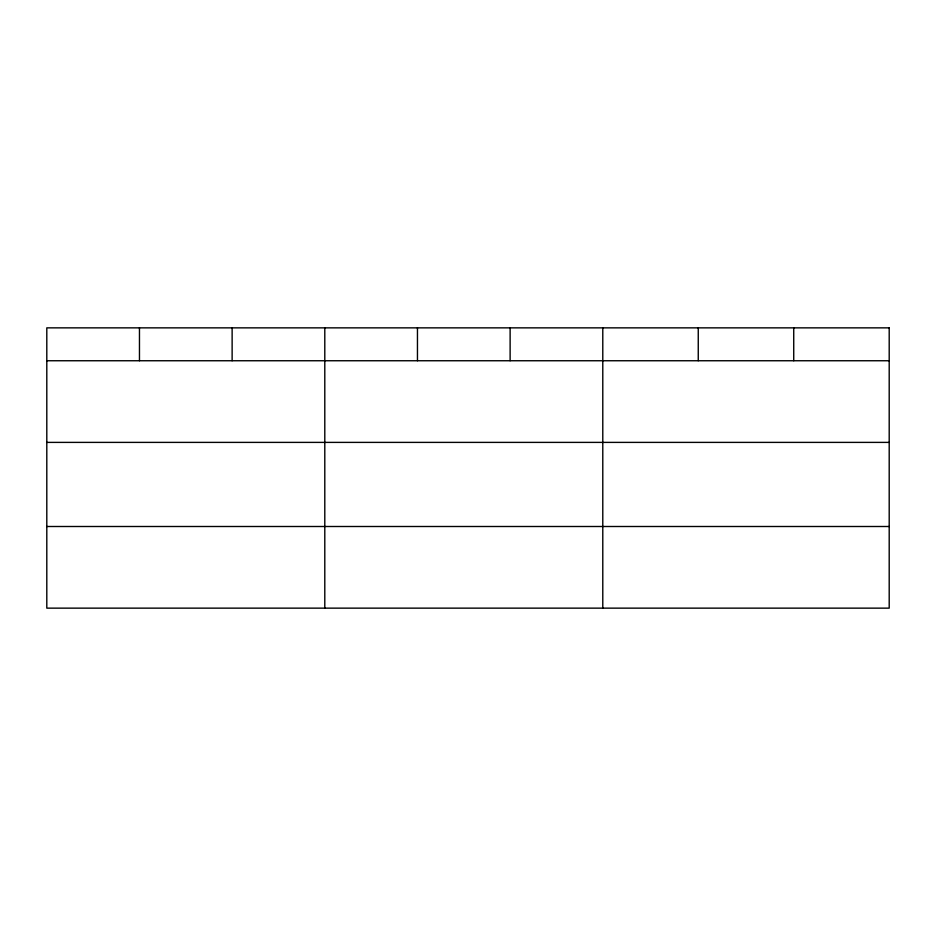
<?xml version="1.0" encoding="UTF-8"?>
<svg xmlns="http://www.w3.org/2000/svg" width="936" height="936" viewBox="0 0 936 936"><rect width="100%" height="100%" fill="white"/><g stroke="black" fill="none" stroke-linecap="round" stroke-linejoin="round"><path stroke-width="1.4" d="M46.8 360.746L889.2 360.746M46.8 442.389L889.2 442.389M46.8 526.5L889.2 526.5M793.728 327.857L793.728 360.746M698.256 327.857L698.256 360.746M602.784 327.857L602.784 608.143M510.12 327.857L510.12 360.746M417.456 327.857L417.456 360.746M324.792 327.857L324.792 608.143M232.128 327.857L232.128 360.746M139.464 327.857L139.464 360.746M889.2 327.857L46.8 327.857L46.8 608.143L889.2 608.143L889.2 327.857"/></g></svg>
